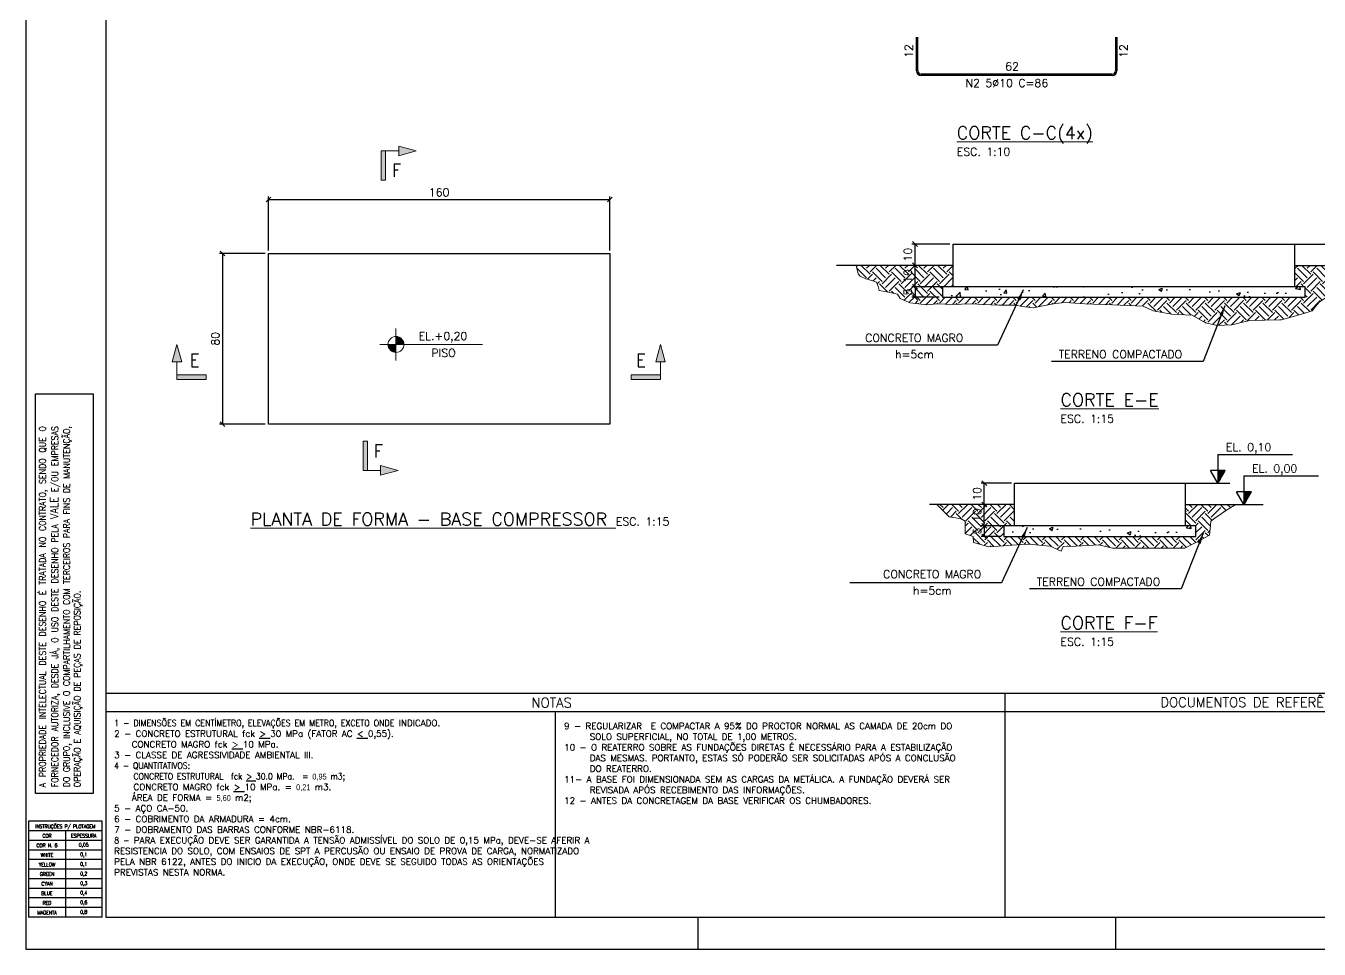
# Model space of a CAD drawing. Header units: millimetres. Extents: x 2593 to 3854, y 1234 to 2125.
# Drawn here: x 2593 to 3199, y 1234 to 1667 of the extents above; entities that cross this region are included whole.
import ezdxf
from ezdxf.enums import TextEntityAlignment as Align

# ---------------------------------------------------------------- set-up
doc = ezdxf.new("R2010")
doc.units = ezdxf.units.MM
for name, color, linetype, lineweight in [('A-DETL-GENF', 7, 'Continuous', 5), ('GSB', 7, 'Continuous', 0), ('SL2', 3, 'Continuous', 0)]:
    doc.layers.add(name, color=color, linetype=linetype, lineweight=lineweight)
for name, color, linetype in [('AL1', 8, 'Continuous'), ('CL2', 7, 'Continuous'), ('CL3', 3, 'Continuous'), ('CL4', 4, 'Continuous'), ('CL5', 5, 'Continuous'), ('CR100', 3, 'Continuous'), ('CR175', 1, 'Continuous'), ('FRL2', 7, 'Continuous'), ('FRL4', 4, 'Continuous'), ('FRL5', 5, 'Continuous'), ('FRL6', 6, 'Continuous'), ('FRL7', 7, 'Continuous'), ('FRR120', 5, 'Continuous'), ('FRR140', 5, 'Continuous'), ('FRR175', 1, 'Continuous'), ('FRR80', 3, 'Continuous')]:
    doc.layers.add(name, color=color, linetype=linetype)
doc.styles.add('COTA', font='romans.shx')
doc.styles.add('R100', font='simplex.shx', dxfattribs={"height": 2.5})
doc.styles.add('R120', font='simplex.shx', dxfattribs={"height": 3})
doc.styles.add('R140', font='simplex.shx', dxfattribs={"height": 3.5})
doc.styles.add('R175', font='simplex.shx', dxfattribs={"height": 4.5})
doc.styles.add('R80', font='simplex.shx', dxfattribs={"height": 2})
doc.styles.add('ROMANS', font='ROMANS.SHX')
doc.styles.get("Standard").update_dxf_attribs({"font": 'arial.ttf'})
doc.dimstyles.new('TICK-10', dxfattribs={"dimscale": 10, "dimtxt": 0.25, "dimasz": 0.2, "dimexe": 0.2, "dimexo": 0.2, "dimgap": 0.1, "dimtad": 1, "dimdsep": 46, "dimtxsty": 'Standard', "dimblk": 'ARCHTICK', "dimcen": 0, "dimdle": 0.2, "dimclrd": 7, "dimclre": 7, "dimclrt": 3, "dimadec": 3, "dimazin": 3, "dimtfac": 1, "dimtofl": 0, "dimtmove": 1, "dimatfit": 2, "dimfxl": 0.2, "dimtolj": 1, "dimtzin": 0, "dimarcsym": 1})
doc.dimstyles.new('VALE 1-15 - [1-15]', dxfattribs={"dimscale": 1.5, "dimtxt": 2.5, "dimasz": 1.5, "dimexe": 1, "dimexo": 1, "dimgap": 1, "dimtad": 1, "dimdec": 0, "dimzin": 0, "dimdsep": 46, "dimtxsty": 'ROMANS', "dimblk": 'OBLIQUE', "dimcen": 0, "dimclrd": 7, "dimclre": 7, "dimclrt": 3, "dimadec": 1, "dimazin": 0, "dimtfac": 1, "dimtdec": 0, "dimtmove": 1, "dimatfit": 3, "dimfxl": 1, "dimtolj": 1, "dimtzin": 0, "dimarcsym": 0})
pattern_1 = [(45, (-7177.33, -5263.987), (0, 8.980256), [6.35, -6.35]), (45, (-7179.014, -5262.3035), (0, 8.980256), [6.35, -6.35]), (45, (-7180.6975, -5260.6197), (0, 8.980256), [6.35, -6.35]), (135, (-7180.6975, -5259.497), (-8.980256, 0), [6.35, -6.35]), (135, (-7179.014, -5257.8133), (-8.980256, 0), [6.35, -6.35]), (135, (-7177.33, -5256.1295), (-8.980256, 0), [6.35, -6.35])]

# ---------------------------------------------------------------- blocks, each defined once
blk = doc.blocks.new('_Oblique')
at = {"color": 0, "linetype": 'ByBlock', "lineweight": -2}
blk.add_line((0.5, 0.5), (-0.5, -0.5), dxfattribs=at)
blk = doc.blocks.new('*D26')
at = {"layer": 'Defpoints', "color": 0, "transparency": 16777216}
for p in [(2866.35, 1585.97), (2706.35, 1560.65), (2866.35, 1560.65)]:
    blk.add_point(p, dxfattribs=at)
at = {"layer": 'SL2', "color": 7, "lineweight": -2, "transparency": 16777216}
for p, q in [((2706.35, 1562.15), (2706.35, 1587.47)), ((2706.35, 1585.97), (2866.35, 1585.97)), ((2866.35, 1562.15), (2866.35, 1587.47))]:
    blk.add_line(p, q, dxfattribs=at)
at = {"layer": 'SL2', "color": 7, "lineweight": -2, "transparency": 16777216, "xscale": 2.25, "yscale": 2.25, "zscale": 2.25, "rotation": 180}
blk.add_blockref('_Oblique', (2706.35, 1585.97), dxfattribs=at)
at = {"layer": 'SL2', "color": 7, "lineweight": -2, "transparency": 16777216, "xscale": 2.25, "yscale": 2.25, "zscale": 2.25}
blk.add_blockref('_Oblique', (2866.35, 1585.97), dxfattribs=at)
at = {"layer": 'SL2', "color": 3, "transparency": 16777216, "insert": (2786.35, 1589.35), "char_height": 3.75, "attachment_point": 5, "style": 'ROMANS'}
blk.add_mtext('\\A1;160', dxfattribs=at)
blk = doc.blocks.new('*D27')
at = {"layer": 'Defpoints', "color": 0, "transparency": 16777216}
for p in [(2706.35, 1560.65), (2684.84, 1480.65), (2706.35, 1480.65)]:
    blk.add_point(p, dxfattribs=at)
at = {"layer": 'SL2', "color": 7, "lineweight": -2, "transparency": 16777216}
for p, q in [((2704.85, 1560.65), (2683.34, 1560.65)), ((2684.84, 1560.65), (2684.84, 1480.65)), ((2704.85, 1480.65), (2683.34, 1480.65))]:
    blk.add_line(p, q, dxfattribs=at)
at = {"layer": 'SL2', "color": 7, "lineweight": -2, "transparency": 16777216, "xscale": 2.25, "yscale": 2.25, "zscale": 2.25}
for p, rotation in [((2684.84, 1560.65), 90), ((2684.84, 1480.65), 270)]:
    blk.add_blockref('_Oblique', p, dxfattribs=dict(at, rotation=rotation))
at = {"layer": 'SL2', "color": 3, "transparency": 16777216, "insert": (2681.47, 1520.65), "char_height": 3.75, "attachment_point": 5, "rotation": 90, "style": 'ROMANS'}
blk.add_mtext('\\A1;80', dxfattribs=at)
blk = doc.blocks.new('ELEVACAO_3')
at = {"layer": 'GSB'}
h = blk.add_hatch(color=2, dxfattribs=at)
h.paths.add_polyline_path([(0, 0), (2.5, 0, 0.414214), (0, 2.5)])
h.paths.add_polyline_path([(0, -2.5), (0, 0), (-2.5, 0, 0.414214)])
for p, q in [((0, -5), (0, 5)), ((-5, 0), (27.05, 0))]:
    blk.add_line(p, q, dxfattribs=at)
blk.add_circle((0, 0), 2.5, dxfattribs=at)
at = {"layer": 'GSB', "color": 3, "style": 'R120'}
for tag, p in [('ELEVACAO', (21.12, 2.25)), ('REFERENCIA', (20.62, -2.65))]:
    blk.add_attdef(tag, text='', height=3, dxfattribs=at).set_placement(p, align=Align.MIDDLE)
blk = doc.blocks.new('IND CORTE')
at = {"layer": 'GSB', "color": 6}
for p, q in [((-12, 10), (-6, 11.61)), ((-12, 10), (-6, 8.39)), ((-6, 11.61), (-6, 8.39)), ((0, 10), (-6, 10)), ((-1.5, 0), (-1.5, 10)), ((0, 10), (0, 0)), ((0, 0), (-1.5, 0))]:
    blk.add_line(p, q, dxfattribs=at)
for points in [[(-6, 11.61), (-12, 10), (-6, 8.39)], [(0, 10), (0, 0), (-1.5, 10), (-1.5, 0)]]:
    blk.add_solid(points, dxfattribs=at)
at = {"layer": 'CR175', "color": 1, "style": 'R175', "width": 0.9}
blk.add_attdef('X', (-7.54, 1.13), '', height=4.5, dxfattribs=at)
blk = doc.blocks.new('IND CORTE H')
at = {"layer": 'GSB', "color": 6}
for p, q in [((-10, 12), (-11.61, 6)), ((-10, 12), (-8.39, 6)), ((-11.61, 6), (-8.39, 6)), ((-10, 0), (-10, 6)), ((0, 1.5), (-10, 1.5)), ((-10, 0), (0, 0)), ((0, 0), (0, 1.5))]:
    blk.add_line(p, q, dxfattribs=at)
for points in [[(-11.61, 6), (-10, 12), (-8.39, 6)], [(-10, 0), (0, 0), (-10, 1.5), (0, 1.5)]]:
    blk.add_solid(points, dxfattribs=at)
at = {"layer": 'CR175', "color": 1, "style": 'R175', "width": 0.9}
blk.add_attdef('X', (-5.58, 4.31), '', height=4.5, dxfattribs=at)
blk = doc.blocks.new('_ArchTick')
at = {"color": 0, "linetype": 'ByBlock', "const_width": 0.15}
blk.add_lwpolyline([(-0.5, -0.5), (0.5, 0.5)], dxfattribs=at)
blk = doc.blocks.new('*D48')
at = {"layer": 'Defpoints', "color": 0, "transparency": 16777216}
for p in [(3009.42, 1540.11), (3019.78, 1545.11, -192396.03), (3022.28, 1540.11, -192396.03)]:
    blk.add_point(p, dxfattribs=at)
at = {"layer": 'SL2', "color": 7, "lineweight": -2, "transparency": 16777216}
for p, q in [((3018.28, 1545.11), (3007.92, 1545.11)), ((3020.78, 1540.11), (3007.92, 1540.11)), ((3009.42, 1545.11), (3009.42, 1540.11))]:
    blk.add_line(p, q, dxfattribs=at)
at = {"layer": 'SL2', "color": 7, "lineweight": -2, "transparency": 16777216, "xscale": 2.25, "yscale": 2.25, "zscale": 2.25}
for p, rotation in [((3009.42, 1545.11), 90), ((3009.42, 1540.11), 270)]:
    blk.add_blockref('_Oblique', p, dxfattribs=dict(at, rotation=rotation))
at = {"layer": 'SL2', "color": 3, "transparency": 16777216, "insert": (3006.04, 1542.61), "char_height": 3.75, "attachment_point": 5, "rotation": 90, "style": 'ROMANS'}
blk.add_mtext('\\A1;5', dxfattribs=at)
blk = doc.blocks.new('*D49')
at = {"layer": 'Defpoints', "color": 0, "transparency": 16777216}
for p in [(3009.42, 1555.11), (3027.28, 1555.11, -192396.03), (3027.28, 1545.11, -192396.03)]:
    blk.add_point(p, dxfattribs=at)
at = {"layer": 'SL2', "color": 7, "lineweight": -2, "transparency": 16777216}
for p, q in [((3025.78, 1555.11), (3007.92, 1555.11)), ((3009.42, 1545.11), (3009.42, 1555.11)), ((3025.78, 1545.11), (3007.92, 1545.11))]:
    blk.add_line(p, q, dxfattribs=at)
at = {"layer": 'SL2', "color": 7, "lineweight": -2, "transparency": 16777216, "xscale": 2.25, "yscale": 2.25, "zscale": 2.25}
for p, rotation in [((3009.42, 1555.11), 90), ((3009.42, 1545.11), 270)]:
    blk.add_blockref('_Oblique', p, dxfattribs=dict(at, rotation=rotation))
at = {"layer": 'SL2', "color": 3, "transparency": 16777216, "insert": (3006.04, 1550.11), "char_height": 3.75, "attachment_point": 5, "rotation": 90, "style": 'ROMANS'}
blk.add_mtext('\\A1;10', dxfattribs=at)
blk = doc.blocks.new('*D50')
at = {"layer": 'Defpoints', "color": 0, "transparency": 16777216}
for p in [(3048.56, 1432.95, -192396.03), (3041.88, 1427.95), (3051.06, 1427.95, -192396.03)]:
    blk.add_point(p, dxfattribs=at)
at = {"layer": 'SL2', "color": 7, "lineweight": -2, "transparency": 16777216}
for p, q in [((3047.06, 1432.95), (3040.38, 1432.95)), ((3041.88, 1432.95), (3041.88, 1427.95)), ((3049.56, 1427.95), (3040.38, 1427.95))]:
    blk.add_line(p, q, dxfattribs=at)
at = {"layer": 'SL2', "color": 7, "lineweight": -2, "transparency": 16777216, "xscale": 2.25, "yscale": 2.25, "zscale": 2.25}
for p, rotation in [((3041.88, 1432.95), 90), ((3041.88, 1427.95), 270)]:
    blk.add_blockref('_Oblique', p, dxfattribs=dict(at, rotation=rotation))
at = {"layer": 'SL2', "color": 3, "transparency": 16777216, "insert": (3038.5, 1430.45), "char_height": 3.75, "attachment_point": 5, "rotation": 90, "style": 'ROMANS'}
blk.add_mtext('\\A1;5', dxfattribs=at)
blk = doc.blocks.new('*D51')
at = {"layer": 'Defpoints', "color": 0, "transparency": 16777216}
for p in [(3041.88, 1442.95), (3056.06, 1442.95, -192396.03), (3056.06, 1432.95, -192396.03)]:
    blk.add_point(p, dxfattribs=at)
at = {"layer": 'SL2', "color": 7, "lineweight": -2, "transparency": 16777216}
for p, q in [((3054.56, 1442.95), (3040.38, 1442.95)), ((3041.88, 1432.95), (3041.88, 1442.95)), ((3054.56, 1432.95), (3040.38, 1432.95))]:
    blk.add_line(p, q, dxfattribs=at)
at = {"layer": 'SL2', "color": 7, "lineweight": -2, "transparency": 16777216, "xscale": 2.25, "yscale": 2.25, "zscale": 2.25}
for p, rotation in [((3041.88, 1442.95), 90), ((3041.88, 1432.95), 270)]:
    blk.add_blockref('_Oblique', p, dxfattribs=dict(at, rotation=rotation))
at = {"layer": 'SL2', "color": 3, "transparency": 16777216, "insert": (3038.5, 1437.95), "char_height": 3.75, "attachment_point": 5, "rotation": 90, "style": 'ROMANS'}
blk.add_mtext('\\A1;10', dxfattribs=at)
blk = doc.blocks.new('*D41')
at = {"layer": 'Defpoints', "color": 0, "transparency": 16777216}
for p in [(3009.42, 1565.11), (3027.28, 1565.11, -192396.03), (3027.28, 1555.11, -192396.03)]:
    blk.add_point(p, dxfattribs=at)
at = {"layer": 'SL2', "color": 7, "lineweight": -2, "transparency": 16777216}
for p, q in [((3025.78, 1565.11), (3007.92, 1565.11)), ((3009.42, 1555.11), (3009.42, 1565.11)), ((3025.78, 1555.11), (3007.92, 1555.11))]:
    blk.add_line(p, q, dxfattribs=at)
at = {"layer": 'SL2', "color": 7, "lineweight": -2, "transparency": 16777216, "xscale": 2.25, "yscale": 2.25, "zscale": 2.25}
for p, rotation in [((3009.42, 1565.11), 90), ((3009.42, 1555.11), 270)]:
    blk.add_blockref('_Oblique', p, dxfattribs=dict(at, rotation=rotation))
at = {"layer": 'SL2', "color": 3, "transparency": 16777216, "insert": (3006.04, 1560.11), "char_height": 3.75, "attachment_point": 5, "rotation": 90, "style": 'ROMANS'}
blk.add_mtext('\\A1;10', dxfattribs=at)
blk = doc.blocks.new('*D55')
at = {"layer": 'Defpoints', "color": 0, "transparency": 16777216}
for p in [(3041.89, 1452.95), (3056.06, 1452.95), (3056.06, 1442.95)]:
    blk.add_point(p, dxfattribs=at)
at = {"layer": 'SL2', "color": 7, "lineweight": -2, "transparency": 16777216}
for p, q in [((3054.56, 1452.95), (3040.39, 1452.95)), ((3041.89, 1442.95), (3041.89, 1452.95)), ((3054.56, 1442.95), (3040.39, 1442.95))]:
    blk.add_line(p, q, dxfattribs=at)
at = {"layer": 'SL2', "color": 7, "lineweight": -2, "transparency": 16777216, "xscale": 2.25, "yscale": 2.25, "zscale": 2.25}
for p, rotation in [((3041.89, 1452.95), 90), ((3041.89, 1442.95), 270)]:
    blk.add_blockref('_Oblique', p, dxfattribs=dict(at, rotation=rotation))
at = {"layer": 'SL2', "color": 3, "transparency": 16777216, "insert": (3038.52, 1447.95), "char_height": 3.75, "attachment_point": 5, "rotation": 90, "style": 'ROMANS'}
blk.add_mtext('\\A1;10', dxfattribs=at)
blk = doc.blocks.new('A1')
blk.add_lwpolyline([(3.06, 173.62), (21.06, 173.62), (21.06, 48.62), (3.06, 48.62)], close=True)
at = {"layer": 'FRL2'}
for p, q in [((165.5, 10), (165.5, 74.3)), ((210, 10), (210, 0)), ((340.5, 10), (340.5, 0))]:
    blk.add_line(p, q, dxfattribs=at)
at = {"layer": 'FRL4', "linetype": 'Continuous'}
blk.add_line((25, 74.3), (471, 74.3), dxfattribs=at)
at = {"layer": 'FRL5'}
blk.add_line((25, 80), (831, 80), dxfattribs=at)
at = {"layer": 'FRL5', "linetype": 'Continuous'}
blk.add_line((306, 10), (306, 80), dxfattribs=at)
at = {"layer": 'FRL6', "linetype": 'Continuous'}
for p, q in [((25, 584), (25, 10)), ((25, 10), (831, 10))]:
    blk.add_line(p, q, dxfattribs=at)
at = {"layer": 'FRL7', "linetype": 'Continuous'}
for p, q in [((0, 594), (0, 0)), ((0, 0), (841, 0))]:
    blk.add_line(p, q, dxfattribs=at)
at = {"layer": 'FRL7'}
for p, q in [((23.82, 40), (0.87, 40)), ((23.82, 37), (0.87, 37)), ((12.34, 37), (12.34, 10)), ((23.82, 34), (0.87, 34)), ((23.82, 31), (0.87, 31)), ((23.82, 28), (0.87, 28)), ((23.82, 25), (0.87, 25)), ((23.82, 22), (0.87, 22)), ((23.82, 19), (0.87, 19)), ((23.82, 16), (0.87, 16)), ((23.82, 13), (0.87, 13)), ((23.82, 10), (0.87, 10))]:
    blk.add_line(p, q, dxfattribs=at)
for points in [[(0.87, 40), (0.87, 10)], [(23.82, 10), (23.82, 40)]]:
    blk.add_lwpolyline(points, dxfattribs=at)
at = {"layer": 'FRL7', "style": 'ROMANS', "width": 0.9}
for s, height, p in [('INSTRUÇÕES P/ PLOTAGEM', 1.1474, (12.34, 38.33)), ('COR N. 8', 1.147, (6.61, 32.45)), ('COR', 1.147, (6.61, 35.45)), ('ESPESSURA', 1.147, (18.08, 35.45)), ('0,05', 1.147, (18.08, 32.45)), ('WHITE', 1.147, (6.61, 29.45)), ('0,1', 1.147, (18.08, 29.45)), ('YELLOW', 1.147, (6.61, 26.45)), ('0,1', 1.147, (18.08, 26.45)), ('GREEN', 1.147, (6.61, 23.45)), ('CYAN', 1.147, (6.61, 20.45)), ('0,2', 1.147, (18.08, 23.45)), ('0,3', 1.147, (18.08, 20.45)), ('BLUE', 1.147, (6.61, 17.45)), ('0,4', 1.147, (18.08, 17.45)), ('RED', 1.147, (6.61, 14.45)), ('0,6', 1.147, (18.08, 14.45)), ('0,8', 1.147, (18.08, 11.45)), ('MAGENTA', 1.147, (6.61, 11.45))]:
    blk.add_text(s, height=height, dxfattribs=at).set_placement(p, align=Align.MIDDLE)
at = {"layer": 'FRR120', "style": 'R120'}
for s, p in [('NOTAS', (158.02, 75.57)), ('DOCUMENTOS DE REFERÊNCIA', (354.52, 75.68))]:
    blk.add_text(s, height=3, dxfattribs=at).set_placement(p)
for tag, p in [('FASE_DO_PROJETO', (659, 46.29)), ('ÁREA_E/OU_SUBÁREA', (659, 40.79)), ('TÍTULO_DO_DESENHO', (659, 35.29)), ('SUBTÍTULO_1_DO_DESENHO', (659, 29.79)), ('SUBTÍTULO_2_DO_DESENHO', (659, 24.29))]:
    blk.add_attdef(tag, p, '', height=3, dxfattribs=at)
at = {"layer": 'FRR140', "style": 'R140', "width": 0.91}
for tag, p in [('NÚMERO_DA_CONTRATADA', (687.72, 12.6)), ('NUMERO_VALE', (752.89, 12.6))]:
    blk.add_attdef(tag, p, '', height=3.5, dxfattribs=at)
for tag, p in [('REVISÃO', (823.5, 14.68)), ('ESCALA', (671, 14.35))]:
    blk.add_attdef(tag, text='', height=3.5, dxfattribs=at).set_placement(p, align=Align.MIDDLE)
at = {"layer": 'FRR175', "style": 'R120'}
for tag, p in [('CLASSIFICAÇÃO', (811.83, 67.73)), ('PROJETO', (716.31, 53.59)), ('N_PROJ_SE', (793.5, 53.59)), ('N_CONTRATO', (796.97, 47.3))]:
    blk.add_attdef(tag, text='', height=3, dxfattribs=at).set_placement(p, align=Align.MIDDLE_CENTER)
at = {"layer": 'FRR80', "insert": (4.21, 50.61), "char_height": 2, "width": 122.3537, "attachment_point": 1, "rotation": 90, "style": 'R80'}
blk.add_mtext('\\pxqj;{\\W0.9;A PROPRIEDADE INTELECTUAL DESTE DESENHO É TRATADA NO CONTRATO, SENDO QUE O FORNECEDOR AUTORIZA, DESDE JÁ, O USO DESTE DESENHO PELA \\H1.25x;\\C4;VALE\\H0.8x;\\C256; E/OU EMPRESAS DO GRUPO, INCLUSIVE O COMPARTILHAMENTO COM TERCEIROS PARA FINS DE MANUTENÇÃO, OPERAÇÃO E AQUISIÇÃO DE PEÇAS DE REPOSIÇÃO.}', dxfattribs=at)
at = {"layer": 'FRR80', "style": 'R80'}
for tag, p in [('8A_REV', (476, 77.07)), ('EMIS.', (486, 77.07)), ('PROJ.', (585, 77.07)), ('DES.', (597, 77.07)), ('VER.', (609, 77.07)), ('APR.', (621, 77.07)), ('AUT.', (633.01, 77.07)), ('7A_REV', (476, 71.37)), ('EMIS.', (486, 71.37)), ('PROJ.', (585, 71.37)), ('DES.', (597, 71.37)), ('VER.', (609, 71.37)), ('APR.', (621, 71.37)), ('AUT.', (633.01, 71.37)), ('6A_REV', (476, 65.67)), ('EMIS.', (486, 65.67)), ('PROJ.', (585, 65.67)), ('DES.', (597, 65.67)), ('VER.', (609, 65.67)), ('APR.', (621, 65.67)), ('AUT.', (633.01, 65.67)), ('5A_REV', (476, 59.97)), ('EMIS.', (486, 59.97)), ('PROJ.', (585, 59.97)), ('DES.', (597, 59.97)), ('VER.', (609, 59.97)), ('APR.', (621, 59.97)), ('AUT.', (633.01, 59.97)), ('4A_REV', (476, 54.27)), ('EMIS.', (486, 54.27)), ('PROJ.', (585, 54.27)), ('DES.', (597, 54.27)), ('VER.', (609, 54.27)), ('APR.', (621, 54.27)), ('AUT.', (633.01, 54.27)), ('3A_REV', (476, 48.57)), ('EMIS.', (486, 48.57)), ('PROJ.', (585, 48.57)), ('DES.', (597, 48.57)), ('VER.', (609, 48.57)), ('APR.', (621, 48.57)), ('AUT.', (633.01, 48.57)), ('2A_REV', (476, 42.87)), ('EMIS.', (486, 42.87)), ('PROJ.', (585, 42.87)), ('DES.', (597, 42.87)), ('VER.', (609, 42.87)), ('APR.', (621, 42.87)), ('AUT.', (633.01, 42.87)), ('1a_REV', (476, 37.17)), ('EMIS.', (486, 37.17)), ('PROJ.', (585, 37.17)), ('DES.', (597, 37.17)), ('VER.', (609, 37.17)), ('APR.', (621, 37.17)), ('AUT.', (633.01, 37.17))]:
    blk.add_attdef(tag, text='', height=2, dxfattribs=at).set_placement(p, align=Align.MIDDLE)
for p in [(492.61, 76.08), (492.61, 70.38), (492.61, 64.68), (492.61, 58.98), (492.61, 53.28), (492.61, 47.58), (492.61, 41.88), (492.61, 36.18)]:
    blk.add_attdef('DESCRIÇÃO_DA_REVISÃO', p, '', height=2, dxfattribs=at)
at = {"layer": 'FRR80', "style": 'R80', "width": 0.85}
for p in [(648, 77.07), (648, 71.37), (648, 65.67), (648, 59.97), (648, 54.27), (648, 48.57), (648, 42.87), (648, 37.17)]:
    blk.add_attdef('DATA', text='', height=2, dxfattribs=at).set_placement(p, align=Align.MIDDLE)

msp = doc.modelspace()

# ---------------------------------------------------------------- hatches: boundary and pattern name
at = {"layer": 'A-DETL-GENF', "ltscale": 0.2, "true_color": 0xcd6928}
h = msp.add_hatch(dxfattribs=at)
h.set_pattern_fill('EARTH', color=32, angle=45, style=0)
h.set_pattern_definition(pattern_1)
h.paths.add_polyline_path([(3157.92, 1527.27), (3160.44, 1527.86), (3164.36, 1528.78), (3166.58, 1529.19), (3180.28, 1529.56), (3181.25, 1529.59), (3191.64, 1532.6), (3195.54, 1533.73), (3197.19, 1535.85), (3198.8, 1537.92), (3202.75, 1540.44), (3206.1, 1542.59), (3210.52, 1543.84), (3217.7, 1548.28), (3223.1, 1550.43), (3231.76, 1550.8), (3231.71, 1552.09), (3233.98, 1553.16), (3235.91, 1555.11), (3187.28, 1555.11), (3187.28, 1545.11), (3192.28, 1545.11), (3192.28, 1540.11), (3187.28, 1540.11), (3022.28, 1540.11), (3022.28, 1545.11), (3027.28, 1545.11), (3027.28, 1555.11), (2981.81, 1555.11), (2982.7, 1551.2), (2983.74, 1550.09), (2986.32, 1548.83), (2989.21, 1548.02), (2991.42, 1547.21), (2992.09, 1545.21), (2992.61, 1543.37), (2996.23, 1542.63), (3001.2, 1541.61), (3002.51, 1539.52), (3007.02, 1537.6), (3011.01, 1537.09), (3014.94, 1536.58), (3019.96, 1537.09), (3027.06, 1536.72), (3031.27, 1536.86), (3036.38, 1537.04), (3041.18, 1536.72), (3048.73, 1536.5), (3051.39, 1536.42), (3056.84, 1536.47), (3059.45, 1535.83), (3064.92, 1535.24), (3069.28, 1536.05), (3075.16, 1537.15), (3079.93, 1537.68), (3088.94, 1537.01), (3093.08, 1536.86), (3098.57, 1536.67), (3109.1, 1536.3), (3116.35, 1536.04), (3121.05, 1533.7), (3129.56, 1532.28), (3139.26, 1531.69), (3145.56, 1528.08), (3151.05, 1526.95)])
h.paths.add_polyline_path([(3008.85, 1540.42), (3008.85, 1544.8), (3003.23, 1544.8), (3003.23, 1540.42)], flags=24)
h.paths.add_polyline_path([(3008.85, 1546.4), (3008.85, 1553.81), (3003.23, 1553.81), (3003.23, 1546.4)], flags=24)
h = msp.add_hatch(dxfattribs=at)
h.set_pattern_fill('EARTH', color=32, angle=45, style=0)
h.set_pattern_definition(pattern_1)
h.paths.add_polyline_path([(3131.96, 1422.49), (3135.81, 1422.49), (3140.02, 1424.65), (3142.84, 1426.1), (3145.13, 1427.28), (3147.49, 1428.49), (3147.71, 1431.5), (3147.99, 1435.17), (3150, 1436.55), (3155.89, 1440.57), (3159.73, 1442.95), (3136.06, 1442.95), (3136.06, 1432.95), (3141.06, 1432.95), (3141.06, 1427.95), (3136.06, 1427.95), (3051.06, 1427.95), (3051.06, 1432.95), (3056.06, 1432.95), (3056.06, 1442.95), (3019.57, 1442.92), (3023.18, 1439.31), (3025.4, 1437.09), (3028.59, 1436.67), (3031.35, 1436.07), (3032.95, 1435.18), (3032.95, 1431.7), (3032.95, 1429.2), (3036.7, 1427.95), (3036.76, 1425.13), (3043.97, 1423.09), (3050.82, 1423.57), (3059.24, 1424.16), (3062.6, 1424.4), (3072.82, 1423.45), (3077.88, 1421.08), (3078.86, 1423.17), (3084.84, 1423.45), (3087.73, 1423.59), (3095.6, 1423.96), (3101.91, 1422.49), (3110.33, 1422.49), (3116.58, 1422.49), (3124.87, 1422.49), (3128.72, 1422.49)])
h.paths.add_polyline_path([(3041.32, 1428.26), (3041.32, 1432.63), (3035.69, 1432.63), (3035.69, 1428.26)], flags=24)
h.paths.add_polyline_path([(3041.32, 1434.24), (3041.32, 1441.65), (3035.69, 1441.65), (3035.69, 1434.24)], flags=24)
at = {"layer": 'AL1'}
h = msp.add_hatch(dxfattribs=at)
h.set_pattern_fill('AR-CONC', color=256, scale=0.1)
h.set_pattern_definition([(50, (-8349.2, -4772.595), (18.218467, -1.593909), [1.905, -20.955]), (355, (-8349.2, -4772.595), (-3.524342, 19.105685), [1.524, -16.764058]), (100.45144, (-8347.681, -4772.728), (14.694125, 17.511775), [1.619, -17.809024]), (46.1842, (-8349.2, -4767.515), (27.107904, -4.204233), [2.8575, -31.4325]), (96.63556, (-8346.94, -4767.866), (23.740413, 24.74261), [2.4285, -26.71356]), (351.18415, (-8349.2, -4767.515), (23.740413, 24.74261), [2.285997, -25.145973]), (21, (-8346.66, -4768.785), (15.161439, -10.22652), [1.905, -20.955]), (326, (-8346.66, -4768.785), (6.180203, 18.418797), [1.524, -16.764]), (71.45144, (-8345.396, -4769.637), (21.341642, 8.192277), [1.619, -17.808994]), (37.5, (-8349.1995, -4772.595), (0.3088603, 8.455504), [0, -16.5608, 0, -17.018, 0, -16.8275]), (7.5, (-8349.1995, -4772.595), (6.681966, 10.0180575), [0, -9.7028, 0, -16.1798, 0, -6.4135]), (327.5, (-8354.864, -4772.595), (13.5590595, -0.5728744), [0, -6.35, 0, -19.812, 0, -26.289]), (317.5, (-8357.404, -4772.595), (14.812918, 2.542649), [0, -8.255, 0, -13.1572, 0, -18.669])])
h.paths.add_polyline_path([(3187.28, 1540.11), (3192.28, 1540.11), (3192.28, 1545.11), (3187.28, 1545.11), (3027.28, 1545.11), (3022.28, 1545.11), (3022.28, 1540.11)])
h = msp.add_hatch(dxfattribs=at)
h.set_pattern_fill('AR-CONC', color=256, scale=0.1)
h.set_pattern_definition([(50, (-8400.42, -4884.758), (18.218467, -1.593909), [1.905, -20.955]), (355, (-8400.42, -4884.758), (-3.524342, 19.105685), [1.524, -16.764058]), (100.45144, (-8398.902, -4884.891), (14.694125, 17.511775), [1.619, -17.809024]), (46.1842, (-8400.42, -4879.678), (27.107904, -4.204233), [2.8575, -31.4325]), (96.63556, (-8398.16, -4880.029), (23.740413, 24.74261), [2.4285, -26.71356]), (351.18415, (-8400.42, -4879.678), (23.740413, 24.74261), [2.285997, -25.145973]), (21, (-8397.88, -4880.948), (15.161439, -10.22652), [1.905, -20.955]), (326, (-8397.88, -4880.948), (6.180203, 18.418797), [1.524, -16.764]), (71.45144, (-8396.616, -4881.8), (21.341642, 8.192277), [1.619, -17.808994]), (37.5, (-8400.42, -4884.758), (0.3088603, 8.455504), [0, -16.5608, 0, -17.018, 0, -16.8275]), (7.5, (-8400.42, -4884.758), (6.681966, 10.0180575), [0, -9.7028, 0, -16.1798, 0, -6.4135]), (327.5, (-8406.084, -4884.758), (13.5590595, -0.5728744), [0, -6.35, 0, -19.812, 0, -26.289]), (317.5, (-8408.624, -4884.758), (14.812918, 2.542649), [0, -8.255, 0, -13.1572, 0, -18.669])])
h.paths.add_polyline_path([(3051.06, 1432.95), (3051.06, 1427.95), (3136.06, 1427.95), (3141.06, 1427.95), (3141.06, 1432.95), (3136.06, 1432.95), (3056.06, 1432.95)])
at = {"layer": 'CL2'}
h = msp.add_hatch(dxfattribs=at)
h.set_pattern_fill('ANSI31', color=256, scale=0.014999, style=0)
h.set_pattern_definition([(45, (1359.804805, 427.3738), (-0.033673029, 0.033673029), [])])
h.paths.add_polyline_path([(3151.37, 1452.95), (3154.83, 1458.95), (3151.37, 1458.95)])
h = msp.add_hatch(dxfattribs=at)
h.set_pattern_fill('ANSI31', color=256, scale=0.014999, style=0)
h.set_pattern_definition([(45, (1372.048305, 417.3738), (-0.033673029, 0.033673029), [])])
h.paths.add_polyline_path([(3163.61, 1442.95), (3167.07, 1448.95), (3163.61, 1448.95)])

# ---------------------------------------------------------------- linework, layer by layer
for p, q in [((3187.28, 1565.11, 192396.03), (3208.19, 1565.11, 192396.03)), ((3027.28, 1555.11, 192396.03), (2972.55, 1555.11, 192396.03)), ((3187.28, 1555.11), (3259.07, 1555.11)), ((3136.06, 1452.95), (3156.97, 1452.95)), ((3056.06, 1442.95), (3016.2, 1442.91)), ((3136.06, 1442.95), (3172.6, 1442.95))]:
    msp.add_line(p, q)
at = {"layer": 'A-DETL-GENF', "color": 32, "ltscale": 0.2, "true_color": 0xcd6928, "elevation": 192396.03}
msp.add_lwpolyline([(2981.81, 1555.11), (2982.7, 1551.2), (2982.7, 1551.2), (2983.74, 1550.09), (2986.32, 1548.83), (2989.21, 1548.02), (2991.42, 1547.21), (2991.42, 1547.21), (2992.09, 1545.21), (2992.61, 1543.37), (2996.23, 1542.63), (3001.2, 1541.61), (3002.51, 1539.52), (3002.51, 1539.52), (3007.02, 1537.6), (3011.01, 1537.09), (3014.94, 1536.58), (3019.96, 1537.09), (3027.06, 1536.72), (3031.27, 1536.86), (3036.38, 1537.04), (3041.18, 1536.72), (3048.73, 1536.5), (3051.39, 1536.42), (3056.84, 1536.47), (3059.45, 1535.83), (3064.92, 1535.24), (3069.28, 1536.05), (3075.16, 1537.15), (3079.93, 1537.68), (3088.94, 1537.01), (3093.08, 1536.86), (3098.57, 1536.67), (3109.1, 1536.3), (3116.35, 1536.04), (3121.05, 1533.7), (3129.56, 1532.28), (3139.26, 1531.69), (3145.56, 1528.08), (3151.05, 1526.95), (3157.92, 1527.27), (3160.44, 1527.86), (3164.36, 1528.78), (3166.58, 1529.19), (3180.28, 1529.56), (3181.25, 1529.59), (3191.64, 1532.6), (3195.54, 1533.73), (3197.19, 1535.85), (3198.8, 1537.92), (3202.75, 1540.44)], dxfattribs=at)
at = {"layer": 'A-DETL-GENF', "color": 32, "ltscale": 0.2, "true_color": 0xcd6928}
msp.add_lwpolyline([(3019.57, 1442.92), (3023.18, 1439.31), (3023.18, 1439.31), (3025.4, 1437.09), (3025.4, 1437.09), (3028.59, 1436.67), (3031.35, 1436.07), (3032.95, 1435.18), (3032.95, 1431.7), (3032.95, 1429.2), (3036.7, 1427.95), (3036.76, 1425.13), (3043.97, 1423.09), (3050.82, 1423.57), (3059.24, 1424.16), (3062.6, 1424.4), (3062.6, 1424.4), (3072.82, 1423.45), (3077.88, 1421.08), (3078.86, 1423.17), (3084.84, 1423.45), (3087.73, 1423.59), (3095.6, 1423.96), (3101.91, 1422.49), (3110.33, 1422.49), (3116.58, 1422.49), (3124.87, 1422.49), (3128.72, 1422.49), (3131.96, 1422.49), (3135.81, 1422.49), (3140.02, 1424.65), (3140.02, 1424.65), (3142.84, 1426.1), (3145.13, 1427.28), (3147.49, 1428.49), (3147.71, 1431.5), (3147.99, 1435.17), (3150, 1436.55), (3155.89, 1440.57), (3155.89, 1440.57), (3159.73, 1442.95)], dxfattribs=at)
at = {"layer": 'CL2'}
for p, q in [((3151.37, 1466.45), (3151.37, 1458.95)), ((3151.37, 1466.45), (3186.29, 1466.45)), ((3154.83, 1458.95), (3147.9, 1458.95)), ((3151.37, 1452.95), (3147.9, 1458.95)), ((3151.37, 1458.95), (3151.37, 1452.95)), ((3151.37, 1452.95), (3154.83, 1458.95)), ((3163.61, 1456.45), (3163.61, 1448.95)), ((3163.61, 1456.45), (3198.53, 1456.45)), ((3167.07, 1448.95), (3160.15, 1448.95)), ((3163.61, 1442.95), (3160.15, 1448.95)), ((3163.61, 1448.95), (3163.61, 1442.95)), ((3163.61, 1442.95), (3167.07, 1448.95))]:
    msp.add_line(p, q, dxfattribs=at)
at = {"layer": 'CL4', "linetype": 'Continuous', "ltscale": 125}
for p, q in [((2706.35, 1480.65), (2706.35, 1560.65)), ((2706.35, 1560.65), (2866.35, 1560.65)), ((2866.35, 1560.65), (2866.35, 1480.65)), ((2866.35, 1480.65), (2706.35, 1480.65))]:
    msp.add_line(p, q, dxfattribs=at)
at = {"layer": 'CL4'}
for p, q in [((3027.28, 1545.11), (3022.28, 1545.11)), ((3022.28, 1545.11), (3022.28, 1540.11)), ((3022.28, 1540.11), (3187.28, 1540.11)), ((3192.28, 1545.11), (3187.28, 1545.11)), ((3187.28, 1540.11), (3192.28, 1540.11)), ((3192.28, 1540.11), (3192.28, 1545.11)), ((3056.06, 1432.95), (3051.06, 1432.95)), ((3051.06, 1432.95), (3051.06, 1427.95)), ((3141.06, 1432.95), (3136.06, 1432.95)), ((3141.06, 1427.95), (3141.06, 1432.95)), ((3051.06, 1427.95), (3136.06, 1427.95)), ((3136.06, 1427.95), (3141.06, 1427.95))]:
    msp.add_line(p, q, dxfattribs=at)
at = {"layer": 'CL4', "elevation": 192396.03}
msp.add_lwpolyline([(3027.28, 1555.11), (3027.28, 1565.11), (3187.28, 1565.11), (3187.28, 1555.11)], dxfattribs=at)
at = {"layer": 'CL4'}
for points in [[(3187.28, 1555.11), (3187.28, 1545.11), (3027.28, 1545.11), (3027.28, 1555.11)], [(3056.06, 1442.95), (3056.06, 1452.95), (3136.06, 1452.95), (3136.06, 1442.95)], [(3136.06, 1442.95), (3136.06, 1432.95), (3056.06, 1432.95), (3056.06, 1442.95)]]:
    msp.add_lwpolyline(points, dxfattribs=at)
at = {"layer": 'CL5'}
for p, q in [((3010.15, 1646.33), (3010.15, 1662.14)), ((3010.78, 1646.33), (3010.78, 1662.14)), ((3103.42, 1662.14), (3103.42, 1646.33)), ((3104.05, 1662.14), (3104.05, 1646.33)), ((3010.15, 1648.65), (3010.78, 1648.65)), ((3101.84, 1644.13), (3012.2, 1644.13)), ((3101.84, 1644.76), (3012.35, 1644.76)), ((3103.42, 1648.65), (3104.05, 1648.65))]:
    msp.add_line(p, q, dxfattribs=at)
for centre, radius, start, end in [((3012.35, 1646.33), 2.21, 180, 270), ((3012.35, 1646.33), 1.57, 180, 270), ((3101.84, 1646.33), 1.58, 270, 0), ((3101.84, 1646.33), 2.21, 270, 0)]:
    msp.add_arc(centre, radius, start, end, dxfattribs=at)

# ---------------------------------------------------------------- block references
at = {"layer": 'GSB'}
ref = msp.add_blockref('IND CORTE', (2759.23, 1595.09, 2106.02), dxfattribs=dict(at, xscale=-1.366144208611858, yscale=1.366144208611858, zscale=1.366144208611858))
ref.add_attrib('X', 'F', (2764.26, 1596.63, 2106.02), dxfattribs={"layer": 'CR175', "color": 1, "height": 6.15, "style": 'R175', "width": 0.9})
ref = msp.add_blockref('ELEVACAO_3', (2766.13, 1518), dxfattribs=dict(at, xscale=1.5, yscale=1.5, zscale=1.5))
ref.add_attrib('ELEVACAO', 'EL.+0,20', dxfattribs={"color": 3, "height": 3.75, "style": 'R100'}).set_placement((2788.16, 1521.38), align=Align.MIDDLE)
ref.add_attrib('REFERENCIA', 'PISO', dxfattribs={"color": 3, "height": 3.75, "style": 'R100'}).set_placement((2788.41, 1514.04), align=Align.MIDDLE)
at = {"layer": 'GSB', "xscale": 1.366144208611858, "yscale": 1.366144208611858, "zscale": 1.366144208611858}
msp.add_blockref('IND CORTE H', (2677.14, 1501.65, 2106.02), dxfattribs=at).add_auto_attribs({'X': 'E'})
at = {"layer": 'GSB'}
ref = msp.add_blockref('IND CORTE H', (2876.41, 1501.65, 2106.02), dxfattribs=dict(at, xscale=-1.366144208611858, yscale=1.366144208611858, zscale=1.366144208611858))
ref.add_attrib('X', 'E', (2878.76, 1507.53, 2106.02), dxfattribs={"layer": 'CR175', "color": 1, "height": 6.15, "style": 'R175', "width": 0.9})
ref = msp.add_blockref('IND CORTE', (2750.74, 1472.63, 2106.02), dxfattribs=dict(at, xscale=1.366144208611858, yscale=1.366144208611858, zscale=1.366144208611858, rotation=180))
ref.add_attrib('X', 'F', (2755.77, 1464.94, 2106.02), dxfattribs={"layer": 'CR175', "color": 1, "height": 6.15, "style": 'R175', "width": 0.9})

# ---------------------------------------------------------------- texts
at = {"layer": 'CL3', "style": 'R100'}
for p in [(3008.31, 1652.38, 0), (3109.08, 1652.38, 0)]:
    msp.add_text('12', height=3.75, rotation=90, dxfattribs=at).set_placement(p)
at = {"layer": 'CR100', "style": 'R100'}
for s, p in [('62', (3051.68, 1646.53, 0)), ('N2 5%%C10 C=86', (3033.1, 1638.75, 0)), ('CONCRETO MAGRO ', (2986.06, 1519.19, 192396.03)), ('     h=5cm', (2986.06, 1511.51, 192396.03)), ('TERRENO COMPACTADO', (3076.74, 1511.54, 192396.03)), ('EL. 0,10', (3155.14, 1467.95)), ('EL. 0,00', (3167.38, 1457.95)), ('CONCRETO MAGRO ', (2994.47, 1408.39, 192396.03)), ('TERRENO COMPACTADO', (3066.49, 1404.84, 192396.03)), ('     h=5cm', (2994.47, 1400.7, 192396.03))]:
    msp.add_text(s, height=3.75, dxfattribs=at).set_placement(p)
at = {"layer": 'FRR80', "char_height": 3, "width": 204.5887, "attachment_point": 1, "style": 'R80'}
for s, insert in [('\\pxi-4,l4;{\\W0.9;1 - DIMENSÕES EM CENTÍMETRO, ELEVAÇÕES EM METRO, EXCETO ONDE} INDICADO.\\P\\pi0,l0;2 - CONCRETO ESTRUTURAL fck {\\L>} 30 MPa (FATOR AC {\\L<} 0,55).\\P    CONCRETO MAGRO fck {\\L>} 10 MPa.\\P3 - CLASSE DE AGRESSIVIDADE AMBIENTAL III.\\P{\\W0.88;4 - QUANTITATIVOS:\\P     CONCRETO ESTRUTURAL  fck \\L>\\l 30.0 MPa.  = \\fAptos Narrow|b0|i0|c0|p0;\\H0.91667x;\\W1;0,95\\Fsimplex|c0;\\H1.09091x;\\W0.88; m3;\\P     }CONCRETO MAGRO fck {\\L>} 10 MPa. = {\\fAptos Narrow|b0|i0|c0|p0;\\H0.91667x;0,21} m3.{\\W0.88;\\P}    ÁREA DE FORMA = {\\fAptos Narrow|b0|i0|c0|p0;\\H0.91667x;5,60} m2;\\P5 - AÇO CA-50.\\P6 - COBRIMENTO DA ARMADURA = 4cm.\\P7 - DOBRAMENTO DAS BARRAS CONFORME NBR-6118.\\P{\\W0.9;8 -\\Fromans|c0;\\W1; PARA EXECUÇÃO DEVE SER GARANTIDA A TENSÃO ADMISSÍVEL DO SOLO DE 0,15 MPa, DEVE-SE AFERIR A RESISTENCIA DO SOLO, COM ENSAIOS DE SPT A PERCUSÃO OU ENSAIO DE PROVA DE CARGA, NORMATIZADO PELA NBR 6122, ANTES DO INICIO DA EXECUÇÃO, ONDE DEVE SE SEGUIDO TODAS AS ORIENTAÇÕES PREVISTAS NESTA NORMA.}', (2634.04, 1341.96)), ('\\pxi-4,l4,t3;{\\Fromans|c0;9 - REGULARIZAR  E COMPACTAR A 95% DO PROCTOR NORMAL AS CAMADA DE 20cm DO SOLO SUPERFICIAL, NO TOTAL DE 1,00 METROS.}\\P\\ptz;10 - O REATERRO SOBRE AS FUNDAÇÕES DIRETAS É NECESSÁRIO PARA A ESTABILIZAÇÃO DAS MESMAS. PORTANTO, ESTAS SÓ PODERÃO SER SOLICITADAS APÓS A CONCLUSÃO DO REATERRO.\\P11- A BASE FOI DIMENSIONADA SEM AS CARGAS DA METÁLICA. A FUNDAÇÃO DEVERÁ SER REVISADA APÓS RECEBIMENTO DAS INFORMAÇÕES.\\P\\pi0,l0,a0.66667,sm1.15833;12 - ANTES DA CONCRETAGEM DA BASE VERIFICAR OS CHUMBADORES.', (2844.94, 1340.55))]:
    msp.add_mtext(s, dxfattribs=dict(at, insert=insert))
at = {"layer": 'GSB', "char_height": 4.5, "attachment_point": 4, "style": 'COTA', "bg_fill": 3, "box_fill_scale": 1.25, "bg_fill_color": 256, "bg_fill_true_color": 13158600, "bg_fill_transparency": 0}
for s, insert, width in [('{\\H1.3333x;\\L\\C1;CORTE C-C(4x)\\P\\H0.62502x;\\l\\C3;ESC. 1:10}', (3028.99, 1613.39), 125.729), ('{\\H1.3333x;\\L\\C1;CORTE E-E\\P\\H0.62502x;\\l\\C3;ESC. 1:15}', (3077.6, 1488.17), 54.9296), ('{\\H1.3333x;\\L\\C1;PLANTA DE FORMA - BASE COMPRESSOR \\H0.62502x;\\l\\C3;ESC. 1:15}', (2697.95, 1436.08), 202.1604), ('{\\H1.3333x;\\L\\C1;CORTE F-F\\P\\H0.62502x;\\l\\C3;ESC. 1:15}', (3077.6, 1383.58), 54.9296)]:
    msp.add_mtext(s, dxfattribs=dict(at, insert=insert, width=width))

# ---------------------------------------------------------------- dimensions: what is measured, and where the dimension line sits
at = {"layer": 'SL2'}
dim = msp.add_linear_dim(base=(2866.35, 1585.97), p1=(2706.35, 1560.65), p2=(2866.35, 1560.65), dimstyle='VALE 1-15 - [1-15]', dxfattribs=at)
dim.commit()
dim.dimension.update_dxf_attribs({"geometry": '*D26', "text_midpoint": (2786.35, 1589.35)})
for base, p1, p2, picture, middle in [((3009.42, 1565.11, 192396.03), (3027.28, 1555.11), (3027.28, 1565.11), '*D41', (3006.04, 1560.11, 192396.03)), ((2684.84, 1480.65), (2706.35, 1560.65), (2706.35, 1480.65), '*D27', (2681.47, 1520.65)), ((3009.42, 1555.11, 192396.03), (3027.28, 1545.11), (3027.28, 1555.11), '*D49', (3006.04, 1550.11, 192396.03)), ((3041.89, 1452.95), (3056.06, 1442.95), (3056.06, 1452.95), '*D55', (3038.52, 1447.95)), ((3041.88, 1442.95, 192396.03), (3056.06, 1432.95), (3056.06, 1442.95), '*D51', (3038.5, 1437.95, 192396.03))]:
    dim = msp.add_linear_dim(base=base, p1=p1, p2=p2, angle=90, dimstyle='VALE 1-15 - [1-15]', dxfattribs=at)
    dim.commit()
    dim.dimension.update_dxf_attribs({"geometry": picture, "text_midpoint": middle})
for base, p1, p2, picture, middle in [((3009.42, 1540.11, 192396.03), (3019.78, 1545.11), (3022.28, 1540.11), '*D48', (3009.42, 1542.61, 192396.03)), ((3041.88, 1427.95, 192396.03), (3048.56, 1432.95), (3051.06, 1427.95), '*D50', (3041.88, 1430.45, 192396.03))]:
    dim = msp.add_linear_dim(base=base, p1=p1, p2=p2, angle=90, dimstyle='VALE 1-15 - [1-15]', dxfattribs=at)
    dim.commit()
    dim.dimension.update_dxf_attribs({"geometry": picture, "text_midpoint": middle, "dimtype": 160})

# ---------------------------------------------------------------- leaders
for points in [[(3060.17, 1543.56, 192396.03), (3048.04, 1517.7, 192396.03), (2977.02, 1517.7, 192396.03)], [(3154.67, 1536.15, 192396.03), (3144.4, 1510.05, 192396.03), (3073.38, 1510.05, 192396.03)], [(3062.05, 1432.09), (3049.92, 1406.24), (2978.9, 1406.24)], [(3144.43, 1429.46, 192396.03), (3134.16, 1403.35, 192396.03), (3063.14, 1403.35, 192396.03)]]:
    msp.add_leader(points, dimstyle='TICK-10', override={"dimasz": 0.5, "dimtad": 0})

# ---------------------------------------------------------------- next in the draw order: block references
at = {"xscale": 1.5, "yscale": 1.5, "zscale": 1.5}
msp.add_blockref('A1', (2592.64, 1234.4), dxfattribs=at)

doc.saveas('drawing.dxf')
